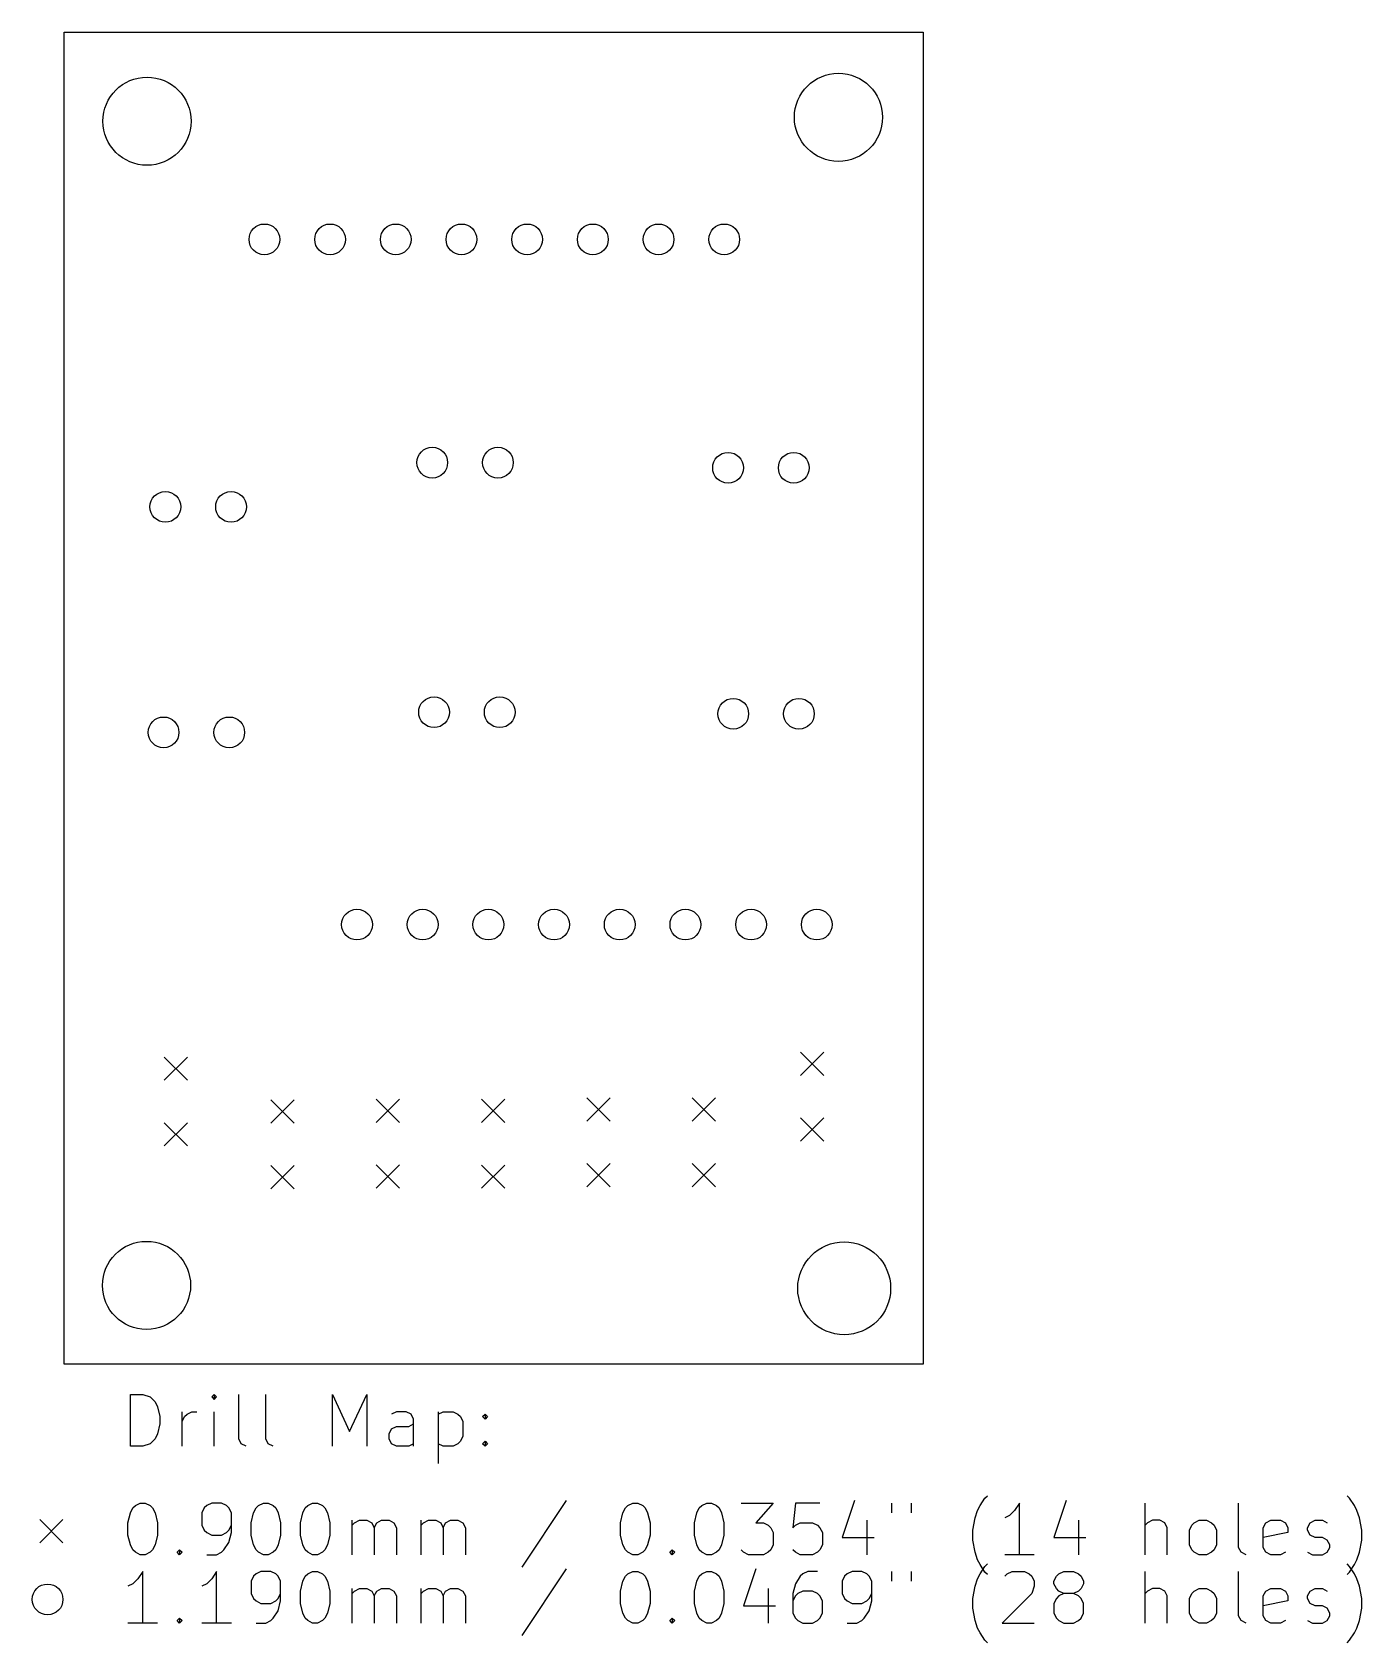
# Model space of a CAD drawing. Extents: x 96.5 to 147.9, y -121.4 to -59.1.
import ezdxf

# ---------------------------------------------------------------- set-up
doc = ezdxf.new("R2010")
doc.units = 0
doc.layers.add('BLACK', color=7, linetype='CONTINUOUS')

msp = doc.modelspace()

# ---------------------------------------------------------------- linework, layer by layer
at = {"layer": 'BLACK', "linetype": 'CONTINUOUS'}
for p, q in [((97.75, -59.1), (130.96, -59.1)), ((97.75, -110.6), (97.75, -59.1)), ((130.96, -59.1), (130.96, -110.6)), ((101.61, -98.72), (102.51, -99.62)), ((102.51, -98.72), (101.61, -99.62)), ((126.22, -98.53), (127.12, -99.43)), ((127.12, -98.53), (126.22, -99.43)), ((105.735, -100.38), (106.635, -101.28)), ((106.635, -100.38), (105.735, -101.28)), ((109.81, -100.35), (110.71, -101.25)), ((110.71, -100.35), (109.81, -101.25)), ((113.885, -100.355), (114.785, -101.255)), ((114.785, -100.355), (113.885, -101.255)), ((117.96, -100.3), (118.86, -101.2)), ((118.86, -100.3), (117.96, -101.2)), ((122.035, -100.3), (122.935, -101.2)), ((122.935, -100.3), (122.035, -101.2)), ((101.61, -101.26), (102.51, -102.16)), ((102.51, -101.26), (101.61, -102.16)), ((126.22, -101.07), (127.12, -101.97)), ((127.12, -101.07), (126.22, -101.97)), ((105.735, -102.92), (106.635, -103.82)), ((106.635, -102.92), (105.735, -103.82)), ((109.81, -102.89), (110.71, -103.79)), ((110.71, -102.89), (109.81, -103.79)), ((113.885, -102.895), (114.785, -103.795)), ((114.785, -102.895), (113.885, -103.795)), ((117.96, -102.84), (118.86, -103.74)), ((118.86, -102.84), (117.96, -103.74)), ((122.035, -102.84), (122.935, -103.74)), ((122.935, -102.84), (122.035, -103.74)), ((130.96, -110.6), (97.75, -110.6)), ((100.307768, -113.764838), (100.307768, -111.764838)), ((100.307768, -111.764838), (100.783958, -111.764838)), ((100.783958, -111.764838), (101.069673, -111.860076)), ((101.069673, -111.860076), (101.260149, -112.050552)), ((101.260149, -112.050552), (101.355387, -112.241028)), ((103.545863, -111.764838), (103.450625, -111.860076)), ((103.450625, -111.860076), (103.545863, -111.955314)), ((103.641101, -111.860076), (103.545863, -111.764838)), ((103.545863, -111.764838), (103.545863, -111.955314)), ((103.545863, -111.955314), (103.641101, -111.860076)), ((104.498244, -113.479123), (104.498244, -111.764838)), ((105.545863, -113.479123), (105.545863, -111.764838)), ((108.117292, -113.764838), (108.117292, -111.764838)), ((108.117292, -111.764838), (108.783959, -113.193409)), ((108.783959, -113.193409), (109.450625, -111.764838)), ((109.450625, -111.764838), (109.450625, -113.764838)), ((101.355387, -112.241028), (101.450625, -112.62198)), ((101.450625, -112.62198), (101.450625, -112.907695)), ((102.307768, -113.764838), (102.307768, -112.431504)), ((102.307768, -112.812457), (102.403006, -112.62198)), ((102.403006, -112.62198), (102.498244, -112.526742)), ((102.498244, -112.526742), (102.68872, -112.431504)), ((102.68872, -112.431504), (102.879197, -112.431504)), ((103.545863, -113.764838), (103.545863, -112.431504)), ((110.593482, -112.431504), (110.403006, -112.526742)), ((110.974435, -112.431504), (110.593482, -112.431504)), ((111.164911, -112.526742), (110.974435, -112.431504)), ((111.260149, -112.717219), (111.164911, -112.526742)), ((112.21253, -112.431504), (112.21253, -114.431504)), ((112.21253, -112.526742), (112.403006, -112.431504)), ((112.403006, -112.431504), (112.783959, -112.431504)), ((112.783959, -112.431504), (112.974435, -112.526742)), ((112.974435, -112.526742), (113.069673, -112.62198)), ((113.069673, -112.62198), (113.164911, -112.812457)), ((113.926816, -112.62198), (114.022054, -112.526742)), ((114.022054, -112.717219), (113.926816, -112.62198)), ((114.022054, -112.526742), (114.117292, -112.62198)), ((114.022054, -112.526742), (114.022054, -112.717219)), ((114.117292, -112.62198), (114.022054, -112.717219)), ((101.355387, -113.288647), (101.260149, -113.479123)), ((101.450625, -112.907695), (101.355387, -113.288647)), ((110.307768, -113.288647), (110.403006, -113.098171)), ((110.307768, -113.479123), (110.307768, -113.288647)), ((110.403006, -113.098171), (110.593482, -113.002933)), ((110.593482, -113.002933), (111.069673, -113.002933)), ((111.069673, -113.002933), (111.260149, -112.907695)), ((111.260149, -113.764838), (111.260149, -112.717219)), ((113.164911, -112.812457), (113.164911, -113.383885)), ((100.783958, -113.764838), (100.307768, -113.764838)), ((101.069673, -113.6696), (100.783958, -113.764838)), ((101.260149, -113.479123), (101.069673, -113.6696)), ((104.593482, -113.6696), (104.498244, -113.479123)), ((104.783958, -113.764838), (104.593482, -113.6696)), ((105.641101, -113.6696), (105.545863, -113.479123)), ((105.831577, -113.764838), (105.641101, -113.6696)), ((110.403006, -113.6696), (110.307768, -113.479123)), ((110.593482, -113.764838), (110.403006, -113.6696)), ((111.069673, -113.764838), (110.593482, -113.764838)), ((111.260149, -113.6696), (111.069673, -113.764838)), ((112.403006, -113.764838), (112.21253, -113.6696)), ((112.783959, -113.764838), (112.403006, -113.764838)), ((112.974435, -113.6696), (112.783959, -113.764838)), ((113.069673, -113.574361), (112.974435, -113.6696)), ((113.164911, -113.383885), (113.069673, -113.574361)), ((113.926816, -113.6696), (114.022054, -113.574361)), ((114.022054, -113.764838), (113.926816, -113.6696)), ((114.022054, -113.574361), (114.117292, -113.6696)), ((114.022054, -113.574361), (114.022054, -113.764838)), ((114.117292, -113.6696), (114.022054, -113.764838)), ((133.164914, -116.060076), (133.35539, -115.774361)), ((133.35539, -115.774361), (133.450629, -115.679123)), ((147.45063, -115.774361), (147.355392, -115.679123)), ((147.641106, -116.060076), (147.45063, -115.774361)), ((100.21253, -116.726742), (100.307768, -116.34579)), ((100.307768, -116.34579), (100.403006, -116.155314)), ((100.403006, -116.155314), (100.498244, -116.060076)), ((100.498244, -116.060076), (100.68872, -115.964838)), ((100.68872, -115.964838), (100.879197, -115.964838)), ((100.879197, -115.964838), (101.069673, -116.060076)), ((101.069673, -116.060076), (101.164911, -116.155314)), ((101.164911, -116.155314), (101.260149, -116.34579)), ((101.260149, -116.34579), (101.355387, -116.726742)), ((103.164911, -116.155314), (103.069673, -116.34579)), ((103.069673, -116.34579), (103.069673, -116.82198)), ((103.260149, -116.060076), (103.164911, -116.155314)), ((103.450625, -115.964838), (103.260149, -116.060076)), ((103.831578, -115.964838), (103.450625, -115.964838)), ((104.022054, -116.060076), (103.831578, -115.964838)), ((104.117292, -116.155314), (104.022054, -116.060076)), ((104.21253, -116.34579), (104.117292, -116.155314)), ((104.21253, -117.107695), (104.21253, -116.34579)), ((104.974435, -116.726742), (105.069673, -116.34579)), ((105.069673, -116.34579), (105.164911, -116.155314)), ((105.164911, -116.155314), (105.260149, -116.060076)), ((105.260149, -116.060076), (105.450625, -115.964838)), ((105.450625, -115.964838), (105.641102, -115.964838)), ((105.641102, -115.964838), (105.831578, -116.060076)), ((105.831578, -116.060076), (105.926816, -116.155314)), ((105.926816, -116.155314), (106.022054, -116.34579)), ((106.022054, -116.34579), (106.117292, -116.726742)), ((106.879197, -116.726742), (106.974435, -116.34579)), ((106.974435, -116.34579), (107.069673, -116.155314)), ((107.069673, -116.155314), (107.164911, -116.060076)), ((107.164911, -116.060076), (107.355387, -115.964838)), ((107.355387, -115.964838), (107.545864, -115.964838)), ((107.545864, -115.964838), (107.73634, -116.060076)), ((107.73634, -116.060076), (107.831578, -116.155314)), ((107.831578, -116.155314), (107.926816, -116.34579)), ((107.926816, -116.34579), (108.022054, -116.726742)), ((117.164912, -115.8696), (115.450627, -118.441028)), ((119.260151, -116.726742), (119.355389, -116.34579)), ((119.355389, -116.34579), (119.450627, -116.155314)), ((119.450627, -116.155314), (119.545865, -116.060076)), ((119.545865, -116.060076), (119.736341, -115.964838)), ((119.736341, -115.964838), (119.926818, -115.964838)), ((119.926818, -115.964838), (120.117294, -116.060076)), ((120.117294, -116.060076), (120.212532, -116.155314)), ((120.212532, -116.155314), (120.30777, -116.34579)), ((120.30777, -116.34579), (120.403008, -116.726742)), ((122.117294, -116.726742), (122.212532, -116.34579)), ((122.212532, -116.34579), (122.30777, -116.155314)), ((122.30777, -116.155314), (122.403008, -116.060076)), ((122.403008, -116.060076), (122.593484, -115.964838)), ((122.593484, -115.964838), (122.783961, -115.964838)), ((122.783961, -115.964838), (122.974437, -116.060076)), ((122.974437, -116.060076), (123.069675, -116.155314)), ((123.069675, -116.155314), (123.164913, -116.34579)), ((123.164913, -116.34579), (123.260151, -116.726742)), ((123.926818, -115.964838), (125.164913, -115.964838)), ((125.164913, -115.964838), (124.498246, -116.726742)), ((126.022056, -115.964838), (125.926818, -116.917219)), ((126.974437, -115.964838), (126.022056, -115.964838)), ((128.30777, -115.8696), (127.83158, -117.298171)), ((129.736342, -115.964838), (129.736342, -116.34579)), ((130.498247, -115.964838), (130.498247, -116.34579)), ((132.974438, -116.536266), (133.069676, -116.250552)), ((133.069676, -116.250552), (133.164914, -116.060076)), ((134.498247, -116.250552), (134.307771, -116.441028)), ((134.688723, -115.964838), (134.498247, -116.250552)), ((134.688723, -117.964838), (134.688723, -115.964838)), ((136.498247, -115.8696), (136.022057, -117.298171)), ((139.545867, -117.964838), (139.545867, -115.964838)), ((143.164915, -117.679123), (143.164915, -115.964838)), ((147.736344, -116.250552), (147.641106, -116.060076)), ((147.831582, -116.536266), (147.736344, -116.250552)), ((96.8, -116.6), (97.7, -117.5)), ((97.7, -116.6), (96.8, -117.5)), ((100.21253, -117.202933), (100.21253, -116.726742)), ((101.355387, -116.726742), (101.355387, -117.202933)), ((103.069673, -116.82198), (103.164911, -117.012457)), ((103.164911, -117.012457), (103.260149, -117.107695)), ((104.022054, -117.107695), (104.117292, -117.012457)), ((104.117292, -117.012457), (104.21253, -116.82198)), ((104.974435, -117.202933), (104.974435, -116.726742)), ((106.117292, -116.726742), (106.117292, -117.202933)), ((106.879197, -117.202933), (106.879197, -116.726742)), ((108.022054, -116.726742), (108.022054, -117.202933)), ((108.879197, -117.964838), (108.879197, -116.631504)), ((108.879197, -116.82198), (108.974435, -116.726742)), ((108.974435, -116.726742), (109.164911, -116.631504)), ((109.164911, -116.631504), (109.450626, -116.631504)), ((109.450626, -116.631504), (109.641102, -116.726742)), ((109.641102, -116.726742), (109.73634, -116.917219)), ((109.73634, -116.917219), (109.831578, -116.726742)), ((109.73634, -116.917219), (109.73634, -117.964838)), ((109.831578, -116.726742), (110.022054, -116.631504)), ((110.022054, -116.631504), (110.307768, -116.631504)), ((110.307768, -116.631504), (110.498245, -116.726742)), ((110.498245, -116.726742), (110.593483, -116.917219)), ((110.593483, -116.917219), (110.593483, -117.964838)), ((111.545864, -117.964838), (111.545864, -116.631504)), ((111.545864, -116.82198), (111.641102, -116.726742)), ((111.641102, -116.726742), (111.831578, -116.631504)), ((111.831578, -116.631504), (112.117293, -116.631504)), ((112.117293, -116.631504), (112.307769, -116.726742)), ((112.307769, -116.726742), (112.403007, -116.917219)), ((112.403007, -116.917219), (112.498245, -116.726742)), ((112.403007, -116.917219), (112.403007, -117.964838)), ((112.498245, -116.726742), (112.688721, -116.631504)), ((112.688721, -116.631504), (112.974435, -116.631504)), ((112.974435, -116.631504), (113.164912, -116.726742)), ((113.164912, -116.726742), (113.26015, -116.917219)), ((113.26015, -116.917219), (113.26015, -117.964838)), ((119.260151, -117.202933), (119.260151, -116.726742)), ((120.403008, -116.726742), (120.403008, -117.202933)), ((122.117294, -117.202933), (122.117294, -116.726742)), ((123.260151, -116.726742), (123.260151, -117.202933)), ((124.498246, -116.726742), (124.783961, -116.726742)), ((124.783961, -116.726742), (124.974437, -116.82198)), ((124.974437, -116.82198), (125.069675, -116.917219)), ((125.069675, -116.917219), (125.164913, -117.107695)), ((125.926818, -116.917219), (126.022056, -116.82198)), ((126.022056, -116.82198), (126.212532, -116.726742)), ((126.212532, -116.726742), (126.688723, -116.726742)), ((126.688723, -116.726742), (126.879199, -116.82198)), ((126.879199, -116.82198), (126.974437, -116.917219)), ((126.974437, -116.917219), (127.069675, -117.107695)), ((128.783961, -116.631504), (128.783961, -117.964838)), ((132.8792, -117.012457), (132.974438, -116.536266)), ((132.8792, -117.393409), (132.8792, -117.012457)), ((134.307771, -116.441028), (134.117295, -116.536266)), ((136.974438, -116.631504), (136.974438, -117.964838)), ((139.641105, -116.726742), (139.545867, -116.82198)), ((139.831581, -116.631504), (139.641105, -116.726742)), ((140.117296, -116.631504), (139.831581, -116.631504)), ((140.307772, -116.726742), (140.117296, -116.631504)), ((140.40301, -116.917219), (140.307772, -116.726742)), ((140.40301, -117.964838), (140.40301, -116.917219)), ((141.260153, -117.012457), (141.355391, -116.82198)), ((141.260153, -117.583885), (141.260153, -117.012457)), ((141.355391, -116.82198), (141.450629, -116.726742)), ((141.450629, -116.726742), (141.641105, -116.631504)), ((141.641105, -116.631504), (141.92682, -116.631504)), ((141.92682, -116.631504), (142.117296, -116.726742)), ((142.117296, -116.726742), (142.212534, -116.82198)), ((142.212534, -116.82198), (142.307772, -117.012457)), ((142.307772, -117.012457), (142.307772, -117.583885)), ((144.117296, -116.917219), (144.212534, -116.726742)), ((144.117296, -117.679123), (144.117296, -116.917219)), ((144.212534, -116.726742), (144.40301, -116.631504)), ((144.40301, -116.631504), (144.783963, -116.631504)), ((144.783963, -116.631504), (144.974439, -116.726742)), ((144.974439, -116.726742), (145.069677, -116.917219)), ((145.069677, -116.917219), (145.069677, -117.107695)), ((145.831582, -116.917219), (145.92682, -116.726742)), ((145.831582, -117.012457), (145.831582, -116.917219)), ((145.92682, -117.202933), (145.831582, -117.012457)), ((145.92682, -116.726742), (146.117296, -116.631504)), ((146.117296, -116.631504), (146.40301, -116.631504)), ((146.40301, -116.631504), (146.593487, -116.726742)), ((147.92682, -117.012457), (147.831582, -116.536266)), ((147.92682, -117.393409), (147.92682, -117.012457)), ((100.307768, -117.583885), (100.21253, -117.202933)), ((100.403006, -117.774361), (100.307768, -117.583885)), ((101.260149, -117.583885), (101.164911, -117.774361)), ((101.355387, -117.202933), (101.260149, -117.583885)), ((103.260149, -117.107695), (103.450625, -117.202933)), ((103.450625, -117.202933), (103.831578, -117.202933)), ((103.831578, -117.202933), (104.022054, -117.107695)), ((103.926816, -117.774361), (104.117292, -117.488647)), ((104.117292, -117.488647), (104.21253, -117.107695)), ((105.069673, -117.583885), (104.974435, -117.202933)), ((105.164911, -117.774361), (105.069673, -117.583885)), ((106.022054, -117.583885), (105.926816, -117.774361)), ((106.117292, -117.202933), (106.022054, -117.583885)), ((106.974435, -117.583885), (106.879197, -117.202933)), ((107.069673, -117.774361), (106.974435, -117.583885)), ((107.926816, -117.583885), (107.831578, -117.774361)), ((108.022054, -117.202933), (107.926816, -117.583885)), ((119.355389, -117.583885), (119.260151, -117.202933)), ((119.450627, -117.774361), (119.355389, -117.583885)), ((120.30777, -117.583885), (120.212532, -117.774361)), ((120.403008, -117.202933), (120.30777, -117.583885)), ((122.212532, -117.583885), (122.117294, -117.202933)), ((122.30777, -117.774361), (122.212532, -117.583885)), ((123.164913, -117.583885), (123.069675, -117.774361)), ((123.260151, -117.202933), (123.164913, -117.583885)), ((125.164913, -117.583885), (125.069675, -117.774361)), ((125.164913, -117.107695), (125.164913, -117.583885)), ((127.069675, -117.583885), (126.974437, -117.774361)), ((127.069675, -117.107695), (127.069675, -117.583885)), ((127.83158, -117.298171), (129.069675, -117.298171)), ((132.974438, -117.8696), (132.8792, -117.393409)), ((136.022057, -117.298171), (137.260152, -117.298171)), ((141.355391, -117.774361), (141.260153, -117.583885)), ((142.307772, -117.583885), (142.212534, -117.774361)), ((143.260153, -117.8696), (143.164915, -117.679123)), ((145.069677, -117.107695), (144.117296, -117.298171)), ((144.212534, -117.8696), (144.117296, -117.679123)), ((146.117296, -117.298171), (145.92682, -117.202933)), ((146.40301, -117.298171), (146.117296, -117.298171)), ((146.593487, -117.393409), (146.40301, -117.298171)), ((146.688725, -117.583885), (146.593487, -117.393409)), ((146.593487, -117.8696), (146.688725, -117.679123)), ((146.688725, -117.679123), (146.688725, -117.583885)), ((147.831582, -117.8696), (147.92682, -117.393409)), ((100.498244, -117.8696), (100.403006, -117.774361)), ((100.68872, -117.964838), (100.498244, -117.8696)), ((100.879197, -117.964838), (100.68872, -117.964838)), ((101.069673, -117.8696), (100.879197, -117.964838)), ((101.164911, -117.774361), (101.069673, -117.8696)), ((102.117292, -117.8696), (102.21253, -117.774361)), ((102.21253, -117.964838), (102.117292, -117.8696)), ((102.21253, -117.774361), (102.307768, -117.8696)), ((102.21253, -117.774361), (102.21253, -117.964838)), ((102.307768, -117.8696), (102.21253, -117.964838)), ((103.260149, -117.964838), (103.641101, -117.964838)), ((103.641101, -117.964838), (103.831578, -117.8696)), ((103.831578, -117.8696), (103.926816, -117.774361)), ((105.260149, -117.8696), (105.164911, -117.774361)), ((105.450625, -117.964838), (105.260149, -117.8696)), ((105.641102, -117.964838), (105.450625, -117.964838)), ((105.831578, -117.8696), (105.641102, -117.964838)), ((105.926816, -117.774361), (105.831578, -117.8696)), ((107.164911, -117.8696), (107.069673, -117.774361)), ((107.355387, -117.964838), (107.164911, -117.8696)), ((107.545864, -117.964838), (107.355387, -117.964838)), ((107.73634, -117.8696), (107.545864, -117.964838)), ((107.831578, -117.774361), (107.73634, -117.8696)), ((119.545865, -117.8696), (119.450627, -117.774361)), ((119.736341, -117.964838), (119.545865, -117.8696)), ((119.926818, -117.964838), (119.736341, -117.964838)), ((120.117294, -117.8696), (119.926818, -117.964838)), ((120.212532, -117.774361), (120.117294, -117.8696)), ((121.164913, -117.8696), (121.260151, -117.774361)), ((121.260151, -117.964838), (121.164913, -117.8696)), ((121.260151, -117.774361), (121.355389, -117.8696)), ((121.260151, -117.774361), (121.260151, -117.964838)), ((121.355389, -117.8696), (121.260151, -117.964838)), ((122.403008, -117.8696), (122.30777, -117.774361)), ((122.593484, -117.964838), (122.403008, -117.8696)), ((122.783961, -117.964838), (122.593484, -117.964838)), ((122.974437, -117.8696), (122.783961, -117.964838)), ((123.069675, -117.774361), (122.974437, -117.8696)), ((124.022056, -117.8696), (123.926818, -117.774361)), ((124.212532, -117.964838), (124.022056, -117.8696)), ((124.783961, -117.964838), (124.212532, -117.964838)), ((124.974437, -117.8696), (124.783961, -117.964838)), ((125.069675, -117.774361), (124.974437, -117.8696)), ((126.022056, -117.8696), (125.926818, -117.774361)), ((126.212532, -117.964838), (126.022056, -117.8696)), ((126.688723, -117.964838), (126.212532, -117.964838)), ((126.879199, -117.8696), (126.688723, -117.964838)), ((126.974437, -117.774361), (126.879199, -117.8696)), ((133.069676, -118.155314), (132.974438, -117.8696)), ((133.164914, -118.34579), (133.069676, -118.155314)), ((135.260152, -117.964838), (134.117295, -117.964838)), ((141.450629, -117.8696), (141.355391, -117.774361)), ((141.641105, -117.964838), (141.450629, -117.8696)), ((141.92682, -117.964838), (141.641105, -117.964838)), ((142.117296, -117.8696), (141.92682, -117.964838)), ((142.212534, -117.774361), (142.117296, -117.8696)), ((143.450629, -117.964838), (143.260153, -117.8696)), ((144.40301, -117.964838), (144.212534, -117.8696)), ((144.783963, -117.964838), (144.40301, -117.964838)), ((144.974439, -117.8696), (144.783963, -117.964838)), ((145.831582, -117.8696), (146.022058, -117.964838)), ((146.022058, -117.964838), (146.40301, -117.964838)), ((146.40301, -117.964838), (146.593487, -117.8696)), ((147.641106, -118.34579), (147.736344, -118.155314)), ((147.736344, -118.155314), (147.831582, -117.8696)), ((100.593482, -118.890552), (100.403006, -119.081028)), ((100.783958, -118.604838), (100.593482, -118.890552)), ((100.783958, -120.604838), (100.783958, -118.604838)), ((103.450625, -118.890552), (103.260149, -119.081028)), ((103.641101, -118.604838), (103.450625, -118.890552)), ((103.641101, -120.604838), (103.641101, -118.604838)), ((105.069673, -118.795314), (104.974435, -118.98579)), ((105.164911, -118.700076), (105.069673, -118.795314)), ((105.355387, -118.604838), (105.164911, -118.700076)), ((105.73634, -118.604838), (105.355387, -118.604838)), ((105.926816, -118.700076), (105.73634, -118.604838)), ((106.022054, -118.795314), (105.926816, -118.700076)), ((106.117292, -118.98579), (106.022054, -118.795314)), ((106.974435, -118.98579), (107.069673, -118.795314)), ((107.069673, -118.795314), (107.164911, -118.700076)), ((107.164911, -118.700076), (107.355387, -118.604838)), ((107.355387, -118.604838), (107.545864, -118.604838)), ((107.545864, -118.604838), (107.73634, -118.700076)), ((107.73634, -118.700076), (107.831578, -118.795314)), ((107.831578, -118.795314), (107.926816, -118.98579)), ((117.164912, -118.5096), (115.450627, -121.081028)), ((119.355389, -118.98579), (119.450627, -118.795314)), ((119.450627, -118.795314), (119.545865, -118.700076)), ((119.545865, -118.700076), (119.736341, -118.604838)), ((119.736341, -118.604838), (119.926818, -118.604838)), ((119.926818, -118.604838), (120.117294, -118.700076)), ((120.117294, -118.700076), (120.212532, -118.795314)), ((120.212532, -118.795314), (120.30777, -118.98579)), ((122.212532, -118.98579), (122.30777, -118.795314)), ((122.30777, -118.795314), (122.403008, -118.700076)), ((122.403008, -118.700076), (122.593484, -118.604838)), ((122.593484, -118.604838), (122.783961, -118.604838)), ((122.783961, -118.604838), (122.974437, -118.700076)), ((122.974437, -118.700076), (123.069675, -118.795314)), ((123.069675, -118.795314), (123.164913, -118.98579)), ((124.498246, -118.5096), (124.022056, -119.938171)), ((126.212532, -118.795314), (126.022056, -119.081028)), ((126.30777, -118.700076), (126.212532, -118.795314)), ((126.498246, -118.604838), (126.30777, -118.700076)), ((126.879199, -118.604838), (126.498246, -118.604838)), ((127.926818, -118.795314), (127.83158, -118.98579)), ((128.022056, -118.700076), (127.926818, -118.795314)), ((128.212532, -118.604838), (128.022056, -118.700076)), ((128.593485, -118.604838), (128.212532, -118.604838)), ((128.783961, -118.700076), (128.593485, -118.604838)), ((128.879199, -118.795314), (128.783961, -118.700076)), ((128.974437, -118.98579), (128.879199, -118.795314)), ((129.736342, -118.604838), (129.736342, -118.98579)), ((130.498247, -118.604838), (130.498247, -118.98579)), ((132.974438, -119.176266), (133.069676, -118.890552)), ((133.069676, -118.890552), (133.164914, -118.700076)), ((133.35539, -118.631504), (133.164914, -118.34579)), ((133.164914, -118.700076), (133.35539, -118.414361)), ((133.35539, -118.414361), (133.450629, -118.319123)), ((133.450629, -118.726742), (133.35539, -118.631504)), ((134.117295, -118.795314), (134.212533, -118.700076)), ((134.212533, -118.700076), (134.403009, -118.604838)), ((134.403009, -118.604838), (134.8792, -118.604838)), ((134.8792, -118.604838), (135.069676, -118.700076)), ((135.069676, -118.700076), (135.164914, -118.795314)), ((135.164914, -118.795314), (135.260152, -118.98579)), ((136.022057, -118.98579), (136.117295, -118.795314)), ((136.117295, -118.795314), (136.212533, -118.700076)), ((136.212533, -118.700076), (136.403009, -118.604838)), ((136.403009, -118.604838), (136.783962, -118.604838)), ((136.783962, -118.604838), (136.974438, -118.700076)), ((136.974438, -118.700076), (137.069676, -118.795314)), ((137.069676, -118.795314), (137.164914, -118.98579)), ((139.545867, -120.604838), (139.545867, -118.604838)), ((143.164915, -120.319123), (143.164915, -118.604838)), ((147.45063, -118.414361), (147.355392, -118.319123)), ((147.355392, -118.726742), (147.45063, -118.631504)), ((147.45063, -118.631504), (147.641106, -118.34579)), ((147.641106, -118.700076), (147.45063, -118.414361)), ((147.736344, -118.890552), (147.641106, -118.700076)), ((147.831582, -119.176266), (147.736344, -118.890552)), ((100.403006, -119.081028), (100.21253, -119.176266)), ((103.260149, -119.081028), (103.069673, -119.176266)), ((104.974435, -118.98579), (104.974435, -119.46198)), ((104.974435, -119.46198), (105.069673, -119.652457)), ((106.022054, -119.652457), (106.117292, -119.46198)), ((106.117292, -119.747695), (106.117292, -118.98579)), ((106.879197, -119.366742), (106.974435, -118.98579)), ((106.879197, -119.842933), (106.879197, -119.366742)), ((107.926816, -118.98579), (108.022054, -119.366742)), ((108.022054, -119.366742), (108.022054, -119.842933)), ((108.879197, -120.604838), (108.879197, -119.271504)), ((108.879197, -119.46198), (108.974435, -119.366742)), ((108.974435, -119.366742), (109.164911, -119.271504)), ((109.164911, -119.271504), (109.450626, -119.271504)), ((109.450626, -119.271504), (109.641102, -119.366742)), ((109.641102, -119.366742), (109.73634, -119.557219)), ((109.73634, -119.557219), (109.831578, -119.366742)), ((109.831578, -119.366742), (110.022054, -119.271504)), ((110.022054, -119.271504), (110.307768, -119.271504)), ((110.307768, -119.271504), (110.498245, -119.366742)), ((110.498245, -119.366742), (110.593483, -119.557219)), ((111.545864, -120.604838), (111.545864, -119.271504)), ((111.545864, -119.46198), (111.641102, -119.366742)), ((111.641102, -119.366742), (111.831578, -119.271504)), ((111.831578, -119.271504), (112.117293, -119.271504)), ((112.117293, -119.271504), (112.307769, -119.366742)), ((112.307769, -119.366742), (112.403007, -119.557219)), ((112.403007, -119.557219), (112.498245, -119.366742)), ((112.498245, -119.366742), (112.688721, -119.271504)), ((112.688721, -119.271504), (112.974435, -119.271504)), ((112.974435, -119.271504), (113.164912, -119.366742)), ((113.164912, -119.366742), (113.26015, -119.557219)), ((119.260151, -119.366742), (119.355389, -118.98579)), ((119.260151, -119.842933), (119.260151, -119.366742)), ((120.30777, -118.98579), (120.403008, -119.366742)), ((120.403008, -119.366742), (120.403008, -119.842933)), ((122.117294, -119.366742), (122.212532, -118.98579)), ((122.117294, -119.842933), (122.117294, -119.366742)), ((123.164913, -118.98579), (123.260151, -119.366742)), ((123.260151, -119.366742), (123.260151, -119.842933)), ((124.974437, -119.271504), (124.974437, -120.604838)), ((126.022056, -119.081028), (125.926818, -119.46198)), ((125.926818, -119.46198), (125.926818, -120.223885)), ((126.117294, -119.46198), (126.022056, -119.557219)), ((126.30777, -119.366742), (126.117294, -119.46198)), ((126.688723, -119.366742), (126.30777, -119.366742)), ((126.879199, -119.46198), (126.688723, -119.366742)), ((126.974437, -119.557219), (126.879199, -119.46198)), ((127.83158, -118.98579), (127.83158, -119.46198)), ((127.83158, -119.46198), (127.926818, -119.652457)), ((128.879199, -119.652457), (128.974437, -119.46198)), ((128.974437, -119.747695), (128.974437, -118.98579)), ((132.8792, -119.652457), (132.974438, -119.176266)), ((135.164914, -119.46198), (134.022057, -120.604838)), ((135.260152, -119.176266), (135.164914, -119.46198)), ((135.260152, -118.98579), (135.260152, -119.176266)), ((136.022057, -119.081028), (136.022057, -118.98579)), ((136.117295, -119.271504), (136.022057, -119.081028)), ((136.212533, -119.366742), (136.117295, -119.271504)), ((136.403009, -119.46198), (136.212533, -119.366742)), ((136.403009, -119.46198), (136.212533, -119.557219)), ((136.783962, -119.46198), (136.403009, -119.46198)), ((136.974438, -119.366742), (136.783962, -119.46198)), ((136.974438, -119.557219), (136.783962, -119.46198)), ((137.069676, -119.271504), (136.974438, -119.366742)), ((137.164914, -119.081028), (137.069676, -119.271504)), ((137.164914, -118.98579), (137.164914, -119.081028)), ((139.641105, -119.366742), (139.545867, -119.46198)), ((139.831581, -119.271504), (139.641105, -119.366742)), ((140.117296, -119.271504), (139.831581, -119.271504)), ((140.307772, -119.366742), (140.117296, -119.271504)), ((140.40301, -119.557219), (140.307772, -119.366742)), ((141.260153, -119.652457), (141.355391, -119.46198)), ((141.355391, -119.46198), (141.450629, -119.366742)), ((141.450629, -119.366742), (141.641105, -119.271504)), ((141.641105, -119.271504), (141.92682, -119.271504)), ((141.92682, -119.271504), (142.117296, -119.366742)), ((142.117296, -119.366742), (142.212534, -119.46198)), ((142.212534, -119.46198), (142.307772, -119.652457)), ((144.117296, -119.557219), (144.212534, -119.366742)), ((144.212534, -119.366742), (144.40301, -119.271504)), ((144.40301, -119.271504), (144.783963, -119.271504)), ((144.783963, -119.271504), (144.974439, -119.366742)), ((144.974439, -119.366742), (145.069677, -119.557219)), ((145.831582, -119.557219), (145.92682, -119.366742)), ((145.92682, -119.366742), (146.117296, -119.271504)), ((146.117296, -119.271504), (146.40301, -119.271504)), ((146.40301, -119.271504), (146.593487, -119.366742)), ((147.92682, -119.652457), (147.831582, -119.176266)), ((105.069673, -119.652457), (105.164911, -119.747695)), ((105.164911, -119.747695), (105.355387, -119.842933)), ((105.355387, -119.842933), (105.73634, -119.842933)), ((105.73634, -119.842933), (105.926816, -119.747695)), ((105.831578, -120.414361), (106.022054, -120.128647)), ((105.926816, -119.747695), (106.022054, -119.652457)), ((106.022054, -120.128647), (106.117292, -119.747695)), ((106.974435, -120.223885), (106.879197, -119.842933)), ((108.022054, -119.842933), (107.926816, -120.223885)), ((109.73634, -119.557219), (109.73634, -120.604838)), ((110.593483, -119.557219), (110.593483, -120.604838)), ((112.403007, -119.557219), (112.403007, -120.604838)), ((113.26015, -119.557219), (113.26015, -120.604838)), ((119.355389, -120.223885), (119.260151, -119.842933)), ((120.403008, -119.842933), (120.30777, -120.223885)), ((122.212532, -120.223885), (122.117294, -119.842933)), ((123.260151, -119.842933), (123.164913, -120.223885)), ((124.022056, -119.938171), (125.260151, -119.938171)), ((126.022056, -119.557219), (125.926818, -119.747695)), ((127.069675, -119.747695), (126.974437, -119.557219)), ((127.069675, -120.223885), (127.069675, -119.747695)), ((127.926818, -119.652457), (128.022056, -119.747695)), ((128.022056, -119.747695), (128.212532, -119.842933)), ((128.212532, -119.842933), (128.593485, -119.842933)), ((128.593485, -119.842933), (128.783961, -119.747695)), ((128.688723, -120.414361), (128.879199, -120.128647)), ((128.783961, -119.747695), (128.879199, -119.652457)), ((128.879199, -120.128647), (128.974437, -119.747695)), ((132.8792, -120.033409), (132.8792, -119.652457)), ((132.974438, -120.5096), (132.8792, -120.033409)), ((136.117295, -119.652457), (136.022057, -119.842933)), ((136.022057, -119.842933), (136.022057, -120.223885)), ((136.212533, -119.557219), (136.117295, -119.652457)), ((137.069676, -119.652457), (136.974438, -119.557219)), ((137.164914, -119.842933), (137.069676, -119.652457)), ((137.164914, -120.223885), (137.164914, -119.842933)), ((140.40301, -120.604838), (140.40301, -119.557219)), ((141.260153, -120.223885), (141.260153, -119.652457)), ((142.307772, -119.652457), (142.307772, -120.223885)), ((144.117296, -120.319123), (144.117296, -119.557219)), ((145.069677, -119.747695), (144.117296, -119.938171)), ((145.069677, -119.557219), (145.069677, -119.747695)), ((145.831582, -119.652457), (145.831582, -119.557219)), ((145.92682, -119.842933), (145.831582, -119.652457)), ((146.117296, -119.938171), (145.92682, -119.842933)), ((146.40301, -119.938171), (146.117296, -119.938171)), ((146.593487, -120.033409), (146.40301, -119.938171)), ((146.688725, -120.223885), (146.593487, -120.033409)), ((147.831582, -120.5096), (147.92682, -120.033409)), ((147.92682, -120.033409), (147.92682, -119.652457)), ((101.355387, -120.604838), (100.21253, -120.604838)), ((102.117292, -120.5096), (102.21253, -120.414361)), ((102.21253, -120.604838), (102.117292, -120.5096)), ((102.21253, -120.414361), (102.307768, -120.5096)), ((102.21253, -120.414361), (102.21253, -120.604838)), ((102.307768, -120.5096), (102.21253, -120.604838)), ((104.21253, -120.604838), (103.069673, -120.604838)), ((105.164911, -120.604838), (105.545863, -120.604838)), ((105.545863, -120.604838), (105.73634, -120.5096)), ((105.73634, -120.5096), (105.831578, -120.414361)), ((107.069673, -120.414361), (106.974435, -120.223885)), ((107.164911, -120.5096), (107.069673, -120.414361)), ((107.355387, -120.604838), (107.164911, -120.5096)), ((107.545864, -120.604838), (107.355387, -120.604838)), ((107.73634, -120.5096), (107.545864, -120.604838)), ((107.831578, -120.414361), (107.73634, -120.5096)), ((107.926816, -120.223885), (107.831578, -120.414361)), ((119.450627, -120.414361), (119.355389, -120.223885)), ((119.545865, -120.5096), (119.450627, -120.414361)), ((119.736341, -120.604838), (119.545865, -120.5096)), ((119.926818, -120.604838), (119.736341, -120.604838)), ((120.117294, -120.5096), (119.926818, -120.604838)), ((120.212532, -120.414361), (120.117294, -120.5096)), ((120.30777, -120.223885), (120.212532, -120.414361)), ((121.164913, -120.5096), (121.260151, -120.414361)), ((121.260151, -120.604838), (121.164913, -120.5096)), ((121.260151, -120.414361), (121.355389, -120.5096)), ((121.260151, -120.414361), (121.260151, -120.604838)), ((121.355389, -120.5096), (121.260151, -120.604838)), ((122.30777, -120.414361), (122.212532, -120.223885)), ((122.403008, -120.5096), (122.30777, -120.414361)), ((122.593484, -120.604838), (122.403008, -120.5096)), ((122.783961, -120.604838), (122.593484, -120.604838)), ((122.974437, -120.5096), (122.783961, -120.604838)), ((123.069675, -120.414361), (122.974437, -120.5096)), ((123.164913, -120.223885), (123.069675, -120.414361)), ((125.926818, -120.223885), (126.022056, -120.414361)), ((126.022056, -120.414361), (126.117294, -120.5096)), ((126.117294, -120.5096), (126.30777, -120.604838)), ((126.30777, -120.604838), (126.688723, -120.604838)), ((126.688723, -120.604838), (126.879199, -120.5096)), ((126.879199, -120.5096), (126.974437, -120.414361)), ((126.974437, -120.414361), (127.069675, -120.223885)), ((128.022056, -120.604838), (128.403008, -120.604838)), ((128.403008, -120.604838), (128.593485, -120.5096)), ((128.593485, -120.5096), (128.688723, -120.414361)), ((133.069676, -120.795314), (132.974438, -120.5096)), ((133.164914, -120.98579), (133.069676, -120.795314)), ((134.022057, -120.604838), (135.260152, -120.604838)), ((136.022057, -120.223885), (136.117295, -120.414361)), ((136.117295, -120.414361), (136.212533, -120.5096)), ((136.212533, -120.5096), (136.403009, -120.604838)), ((136.403009, -120.604838), (136.783962, -120.604838)), ((136.783962, -120.604838), (136.974438, -120.5096)), ((136.974438, -120.5096), (137.069676, -120.414361)), ((137.069676, -120.414361), (137.164914, -120.223885)), ((141.355391, -120.414361), (141.260153, -120.223885)), ((141.450629, -120.5096), (141.355391, -120.414361)), ((141.641105, -120.604838), (141.450629, -120.5096)), ((141.92682, -120.604838), (141.641105, -120.604838)), ((142.117296, -120.5096), (141.92682, -120.604838)), ((142.212534, -120.414361), (142.117296, -120.5096)), ((142.307772, -120.223885), (142.212534, -120.414361)), ((143.260153, -120.5096), (143.164915, -120.319123)), ((143.450629, -120.604838), (143.260153, -120.5096)), ((144.212534, -120.5096), (144.117296, -120.319123)), ((144.40301, -120.604838), (144.212534, -120.5096)), ((144.783963, -120.604838), (144.40301, -120.604838)), ((144.974439, -120.5096), (144.783963, -120.604838)), ((145.831582, -120.5096), (146.022058, -120.604838)), ((146.022058, -120.604838), (146.40301, -120.604838)), ((146.40301, -120.604838), (146.593487, -120.5096)), ((146.593487, -120.5096), (146.688725, -120.319123)), ((146.688725, -120.319123), (146.688725, -120.223885)), ((147.641106, -120.98579), (147.736344, -120.795314)), ((147.736344, -120.795314), (147.831582, -120.5096)), ((133.35539, -121.271504), (133.164914, -120.98579)), ((133.450629, -121.366742), (133.35539, -121.271504)), ((147.355392, -121.366742), (147.45063, -121.271504)), ((147.45063, -121.271504), (147.641106, -120.98579))]:
    msp.add_line(p, q, dxfattribs=at)
at = {"layer": 'BLACK'}
for centre, radius in [((100.95, -62.54), 1.703884), ((127.69, -62.39), 1.703884), ((105.49, -67.11), 0.595), ((108.03, -67.11), 0.595), ((110.57, -67.11), 0.595), ((113.11, -67.11), 0.595), ((115.65, -67.11), 0.595), ((118.19, -67.11), 0.595), ((120.73, -67.11), 0.595), ((123.27, -67.11), 0.595), ((111.98, -75.74), 0.595), ((114.52, -75.74), 0.595), ((123.42, -75.94), 0.595), ((125.96, -75.94), 0.595), ((101.66, -77.45), 0.595), ((104.2, -77.45), 0.595), ((112.05, -85.39), 0.595), ((114.59, -85.39), 0.595), ((123.62, -85.45), 0.595), ((126.16, -85.45), 0.595), ((101.59, -86.17), 0.595), ((104.13, -86.17), 0.595), ((109.07, -93.6), 0.595), ((111.61, -93.6), 0.595), ((114.15, -93.6), 0.595), ((116.69, -93.6), 0.595), ((119.23, -93.6), 0.595), ((121.77, -93.6), 0.595), ((124.31, -93.6), 0.595), ((126.85, -93.6), 0.595), ((100.93, -107.55), 1.703884), ((127.91, -107.66), 1.796051), ((97.105, -119.69), 0.595)]:
    msp.add_circle(centre, radius, dxfattribs=at)

doc.saveas('drawing.dxf')
